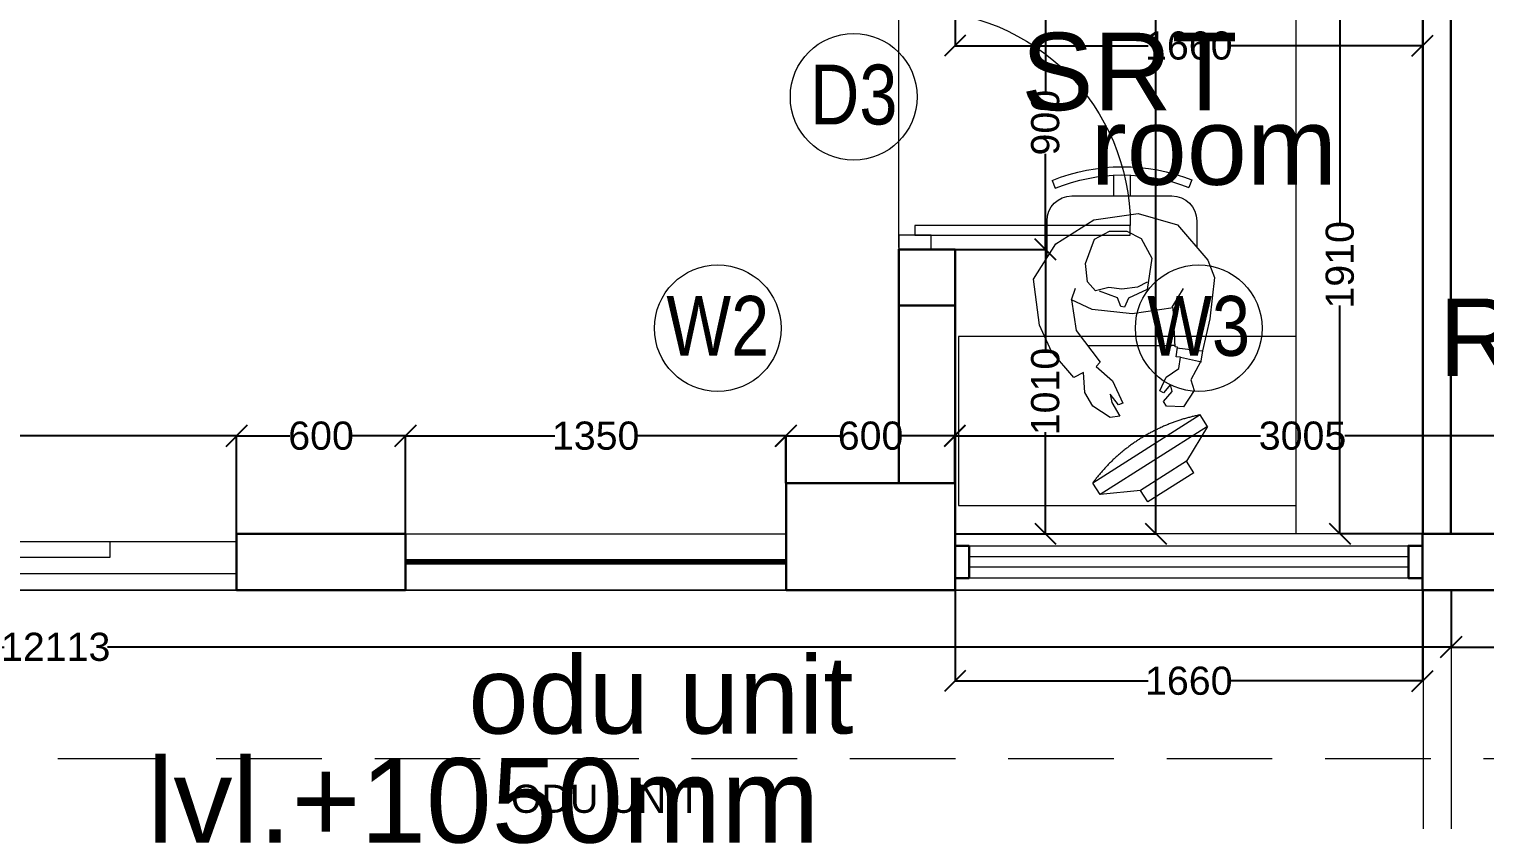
# Model space of a CAD drawing. Header units: inches. Extents: x 148614 to 294443, y 4730 to 138360.
# Drawn here: x 231451 to 236621, y 101367 to 104176 of the extents above; entities that cross this region are included whole.
import ezdxf
from ezdxf.enums import TextEntityAlignment as Align

# ---------------------------------------------------------------- set-up
doc = ezdxf.new("R2010")
doc.units = ezdxf.units.IN
doc.header["$MEASUREMENT"] = 0
doc.linetypes.add('( Hidden )', pattern=[0.375, 0.25, -0.125])
doc.linetypes.add('HIDDEN2', pattern=[0.1875, 0.125, -0.0625])
doc.layers.get('DEFPOINTS').update_dxf_attribs({"color": 40, "lineweight": 15})
for name, color, linetype, lineweight in [('00_after bu', 7, 'Continuous', 13), ('01-PDA MEP', 7, 'Continuous', 15), ('AR-WALL', 43, 'Continuous', 13), ('BUILDING  LINE', 46, 'Continuous', 0), ('Column', 32, 'Continuous', 30), ('DIAMENSION', 122, 'Continuous', 15), ('door window text', 242, 'Continuous', 13), ('DOORS', 44, 'Continuous', 13), ('dotted gen.& dotted windows', 252, 'HIDDEN2', 15), ('glass', 132, 'Continuous', 25), ('MEP INPUTS', 7, 'Continuous', 15), ('mullion', 6, 'Continuous', 30), ('Otla', 251, 'Continuous', 13), ('Ramp', 252, 'Continuous', 13), ('room text', 7, 'Continuous', 13), ('wall cut', 7, 'Continuous', 30), ('wall ele', 7, 'Continuous', 15), ('windows', 34, 'Continuous', 15)]:
    doc.layers.add(name, color=color, linetype=linetype, lineweight=lineweight)
for name, color, linetype in [('DIM 02 DMART', 8, 'Continuous'), ('FUR', 8, 'Continuous'), ('ms grill partition', 6, 'Continuous'), ('RACK', 136, 'Continuous')]:
    doc.layers.add(name, color=color, linetype=linetype)
doc.styles.add('ARIAL', font='arial.ttf')
doc.styles.add('dim center', font='arial.ttf', dxfattribs={"height": 250})
doc.styles.add('opning tag', font='ARIALN.TTF', dxfattribs={"height": 175})
doc.styles.add('room text', font='arial.ttf', dxfattribs={"height": 150})
doc.dimstyles.new('Dmart', dxfattribs={"dimtxt": 100, "dimasz": 75, "dimexe": 0.0625, "dimexo": 0.0625, "dimgap": 0.09, "dimtad": 0, "dimdec": 0, "dimzin": 0, "dimdsep": 46, "dimtxsty": 'ARIAL', "dimblk": 'OBLIQUE', "dimcen": 0.09, "dimclrt": 252, "dimadec": 0, "dimazin": 0, "dimtfac": 1, "dimtdec": 0, "dimtofl": 0, "dimtmove": 1, "dimatfit": 3, "dimldrblk": 'OBLIQUE', "dimfxl": 1, "dimtolj": 1, "dimtzin": 0, "dimarcsym": 0})

# ---------------------------------------------------------------- blocks, each defined once
blk = doc.blocks.new('adsasda')
at = {"layer": '00_after bu', "lineweight": 5}
for p, q in [((2328544.5, -2969436.6), (2328544.5, -2971036.6)), ((2328644.5, -2969436.6), (2328644.5, -2971036.6))]:
    blk.add_line(p, q, dxfattribs=at)
at = {"layer": '00_after bu', "insert": (2323897.4, -2970033.7), "char_height": 300, "width": 4174.614, "attachment_point": 1, "style": 'ARIAL'}
blk.add_mtext(' lvl.+1050mm', dxfattribs=at)
blk = doc.blocks.new('DFGFH')
at = {"layer": 'AR-WALL', "lineweight": 0}
for p, q in [((32753.6939, -3088.3867), (32753.6939, -3087.4867)), ((32753.6939, -3087.4867), (32753.8089, -3087.4867)), ((32753.8089, -3087.4867), (32753.8089, -3088.3867)), ((32753.8089, -3088.3867), (32753.6939, -3088.3867)), ((32753.6939, -3091.0867), (32753.6939, -3090.1867)), ((32753.6939, -3090.1867), (32753.8089, -3090.1867)), ((32753.8089, -3090.1867), (32753.8089, -3091.0867)), ((32753.8089, -3091.0867), (32753.6939, -3091.0867))]:
    blk.add_line(p, q, dxfattribs=at)
at = {"layer": 'AR-WALL', "color": 150, "lineweight": 0}
for p, q in [((32753.6939, -3088.8367), (32753.6939, -3087.9367)), ((32753.6939, -3087.9367), (32753.7514, -3087.9367)), ((32753.7514, -3087.9367), (32753.7514, -3088.8367)), ((32753.7514, -3088.8367), (32753.6939, -3088.8367)), ((32753.7226, -3089.7367), (32753.7226, -3088.8367)), ((32753.6939, -3090.6367), (32753.6939, -3089.7367)), ((32753.6939, -3089.7367), (32753.7514, -3089.7367)), ((32753.7514, -3089.7367), (32753.7514, -3090.6367)), ((32753.7514, -3090.6367), (32753.6939, -3090.6367))]:
    blk.add_line(p, q, dxfattribs=at)
blk = doc.blocks.new('A$C736D5789-flat-2')
h = blk.add_hatch(color=104)
h.set_gradient(color1=(14, 170, 35), rotation=90, one_color=1, tint=1, name='CYLINDER')
h.paths.add_polyline_path([(0.0067, 0.302), (0.3217, 0.302), (-0.2183, 0.6631), (-0.7583, 0.302), (-0.4433, 0.302), (-0.4433, 0.0224), (0.0067, 0.0224)])
at = {"color": 43, "linetype": 'Continuous'}
blk.add_lwpolyline([(0.0067, 0.0224), (0.0067, 0.302), (0.3217, 0.302), (-0.2183, 0.6631), (-0.7583, 0.302), (-0.4433, 0.302), (-0.4433, 0.0224)], dxfattribs=at)
blk = doc.blocks.new('A$C2CE0611A')
at = {"layer": 'Otla', "rotation": 270}
blk.add_blockref('DFGFH', (3091.0867, 32753.6939), dxfattribs=at)
at = {"layer": 'Ramp', "xscale": -1, "rotation": 179.9999957030443}
blk.add_blockref('A$C736D5789-flat-2', (1.9373, -0.2653, 1.9661), dxfattribs=at)
blk = doc.blocks.new('_Oblique')
at = {"color": 0, "linetype": 'ByBlock', "lineweight": -2}
blk.add_line((-0.5, -0.5), (0.5, 0.5), dxfattribs=at)
blk = doc.blocks.new('*D81')
at = {"layer": 'DEFPOINTS', "color": 0}
for p in [(234739.1, 112748.5), (234739.1, 102383.5), (235452, 102383.5)]:
    blk.add_point(p, dxfattribs=at)
at = {"layer": 'DIM 02 DMART', "color": 0, "lineweight": -2}
for p, q in [((234739.1, 112748.5), (235452, 112748.5)), ((235452, 112748.5), (235452, 107749.9)), ((235452, 102383.5), (235452, 107382.1)), ((234739.1, 102383.5), (235452, 102383.5))]:
    blk.add_line(p, q, dxfattribs=at)
at = {"layer": 'DIM 02 DMART', "color": 0, "lineweight": -2, "xscale": 75, "yscale": 75, "zscale": 75}
for p, rotation in [((235452, 112748.5), 90), ((235452, 102383.5), 270)]:
    blk.add_blockref('_Oblique', p, dxfattribs=dict(at, rotation=rotation))
at = {"layer": 'DIM 02 DMART', "color": 252, "insert": (235452, 107566), "char_height": 100, "attachment_point": 5, "rotation": 90, "style": 'ARIAL'}
blk.add_mtext('\\A1;10365', dxfattribs=at)
blk = doc.blocks.new('*D181')
at = {"layer": 'DEFPOINTS', "color": 0}
for p in [(232187.6, 102731.2), (228587.6, 102383.5), (232187.6, 102383.5)]:
    blk.add_point(p, dxfattribs=at)
at = {"layer": 'DIM 02 DMART', "color": 0, "lineweight": -2}
for p, q in [((228587.6, 102383.5), (228587.6, 102731.2)), ((228587.6, 102731.2), (230238.4, 102731.2)), ((232187.6, 102731.2), (230536.8, 102731.2)), ((232187.6, 102383.5), (232187.6, 102731.2))]:
    blk.add_line(p, q, dxfattribs=at)
at = {"layer": 'DIM 02 DMART', "color": 0, "lineweight": -2, "xscale": 75, "yscale": 75, "zscale": 75, "rotation": 180}
blk.add_blockref('_Oblique', (228587.6, 102731.2), dxfattribs=at)
at = {"layer": 'DIM 02 DMART', "color": 0, "lineweight": -2, "xscale": 75, "yscale": 75, "zscale": 75}
blk.add_blockref('_Oblique', (232187.6, 102731.2), dxfattribs=at)
at = {"layer": 'DIM 02 DMART', "color": 252, "insert": (230387.6, 102731.2), "char_height": 100, "attachment_point": 5, "style": 'ARIAL'}
blk.add_mtext('\\A1;3600', dxfattribs=at)
blk = doc.blocks.new('*D182')
at = {"layer": 'DEFPOINTS', "color": 0}
for p in [(232787.6, 102731.2), (232187.6, 102383.5), (232787.6, 102383.5)]:
    blk.add_point(p, dxfattribs=at)
at = {"layer": 'DIM 02 DMART', "color": 0, "lineweight": -2}
for p, q in [((232187.6, 102383.5), (232187.6, 102731.2)), ((232187.6, 102731.2), (232377, 102731.2)), ((232787.6, 102731.2), (232598.3, 102731.2)), ((232787.6, 102383.5), (232787.6, 102731.2))]:
    blk.add_line(p, q, dxfattribs=at)
at = {"layer": 'DIM 02 DMART', "color": 0, "lineweight": -2, "xscale": 75, "yscale": 75, "zscale": 75, "rotation": 180}
blk.add_blockref('_Oblique', (232187.6, 102731.2), dxfattribs=at)
at = {"layer": 'DIM 02 DMART', "color": 0, "lineweight": -2, "xscale": 75, "yscale": 75, "zscale": 75}
blk.add_blockref('_Oblique', (232787.6, 102731.2), dxfattribs=at)
at = {"layer": 'DIM 02 DMART', "color": 252, "insert": (232487.6, 102731.2), "char_height": 100, "attachment_point": 5, "style": 'ARIAL'}
blk.add_mtext('\\A1;600', dxfattribs=at)
blk = doc.blocks.new('*D183')
at = {"layer": 'DEFPOINTS', "color": 0}
for p in [(234138.1, 102731.2), (234138.1, 102563.5), (232787.6, 102383.5)]:
    blk.add_point(p, dxfattribs=at)
at = {"layer": 'DIM 02 DMART', "color": 0, "lineweight": -2}
for p, q in [((232787.6, 102383.5), (232787.6, 102731.2)), ((232787.6, 102731.2), (233318.3, 102731.2)), ((234138.1, 102731.2), (233607.4, 102731.2)), ((234138.1, 102563.5), (234138.1, 102731.2))]:
    blk.add_line(p, q, dxfattribs=at)
at = {"layer": 'DIM 02 DMART', "color": 0, "lineweight": -2, "xscale": 75, "yscale": 75, "zscale": 75, "rotation": 180}
blk.add_blockref('_Oblique', (232787.6, 102731.2), dxfattribs=at)
at = {"layer": 'DIM 02 DMART', "color": 0, "lineweight": -2, "xscale": 75, "yscale": 75, "zscale": 75}
blk.add_blockref('_Oblique', (234138.1, 102731.2), dxfattribs=at)
at = {"layer": 'DIM 02 DMART', "color": 252, "insert": (233462.9, 102731.2), "char_height": 100, "attachment_point": 5, "style": 'ARIAL'}
blk.add_mtext('\\A1;1350', dxfattribs=at)
blk = doc.blocks.new('*D184')
at = {"layer": 'DEFPOINTS', "color": 0}
for p in [(234739.1, 102731.2), (234139.1, 102563.5), (234739.1, 102563.5)]:
    blk.add_point(p, dxfattribs=at)
at = {"layer": 'DIM 02 DMART', "color": 0, "lineweight": -2}
for p, q in [((234139.1, 102563.5), (234139.1, 102731.2)), ((234139.1, 102731.2), (234328.4, 102731.2)), ((234739.1, 102731.2), (234549.7, 102731.2)), ((234739.1, 102563.5), (234739.1, 102731.2))]:
    blk.add_line(p, q, dxfattribs=at)
at = {"layer": 'DIM 02 DMART', "color": 0, "lineweight": -2, "xscale": 75, "yscale": 75, "zscale": 75, "rotation": 180}
blk.add_blockref('_Oblique', (234139.1, 102731.2), dxfattribs=at)
at = {"layer": 'DIM 02 DMART', "color": 0, "lineweight": -2, "xscale": 75, "yscale": 75, "zscale": 75}
blk.add_blockref('_Oblique', (234739.1, 102731.2), dxfattribs=at)
at = {"layer": 'DIM 02 DMART', "color": 252, "insert": (234439.1, 102731.2), "char_height": 100, "attachment_point": 5, "style": 'ARIAL'}
blk.add_mtext('\\A1;600', dxfattribs=at)
blk = doc.blocks.new('*D83')
at = {"layer": 'DEFPOINTS', "color": 0}
for p in [(237743.5, 102731.2), (234738.1, 102563.5), (237743.5, 102383.5)]:
    blk.add_point(p, dxfattribs=at)
at = {"layer": 'DIM 02 DMART', "color": 0, "lineweight": -2}
for p, q in [((234738.1, 102563.5), (234738.1, 102731.2)), ((234738.1, 102731.2), (235823.4, 102731.2)), ((237743.5, 102731.2), (236122.9, 102731.2)), ((237743.5, 102383.5), (237743.5, 102731.2))]:
    blk.add_line(p, q, dxfattribs=at)
at = {"layer": 'DIM 02 DMART', "color": 0, "lineweight": -2, "xscale": 75, "yscale": 75, "zscale": 75, "rotation": 180}
blk.add_blockref('_Oblique', (234738.1, 102731.2), dxfattribs=at)
at = {"layer": 'DIM 02 DMART', "color": 0, "lineweight": -2, "xscale": 75, "yscale": 75, "zscale": 75}
blk.add_blockref('_Oblique', (237743.5, 102731.2), dxfattribs=at)
at = {"layer": 'DIM 02 DMART', "color": 252, "insert": (235973.1, 102731.2), "char_height": 100, "attachment_point": 5, "style": 'ARIAL'}
blk.add_mtext('\\A1;3005', dxfattribs=at)
blk = doc.blocks.new('*D95')
at = {"layer": 'DEFPOINTS', "color": 0}
for p in [(224387.6, 102183.5), (236501.1, 102183.5), (236501.1, 101981.1)]:
    blk.add_point(p, dxfattribs=at)
at = {"layer": 'DIM 02 DMART', "color": 0, "lineweight": -2}
for p, q in [((224387.6, 102183.4), (224387.6, 101981)), ((236501.1, 102183.4), (236501.1, 101981)), ((224387.6, 101981.1), (231361.8, 101981.1)), ((236501.1, 101981.1), (231728.9, 101981.1))]:
    blk.add_line(p, q, dxfattribs=at)
at = {"layer": 'DIM 02 DMART', "color": 0, "lineweight": -2, "xscale": 75, "yscale": 75, "zscale": 75, "rotation": 180}
blk.add_blockref('_Oblique', (224387.6, 101981.1), dxfattribs=at)
at = {"layer": 'DIM 02 DMART', "color": 0, "lineweight": -2, "xscale": 75, "yscale": 75, "zscale": 75}
blk.add_blockref('_Oblique', (236501.1, 101981.1), dxfattribs=at)
at = {"layer": 'DIM 02 DMART', "color": 252, "insert": (231545.3, 101981.1), "char_height": 100, "attachment_point": 5, "style": 'ARIAL'}
blk.add_mtext('\\A1;12113', dxfattribs=at)
blk = doc.blocks.new('opning tag')
at = {"layer": 'door window text', "linetype": 'Continuous'}
blk.add_circle((0, 0), 132.3, dxfattribs=at)
at = {"layer": 'door window text', "style": 'opning tag'}
blk.add_attdef('D1', text='', height=125, dxfattribs=at).set_placement((0, -57.7), align=Align.CENTER)
blk = doc.blocks.new('*U18')
at = {"layer": 'DOORS'}
for points in [[(50, 0), (50, 765), (85, 765), (85, 0)], [(50, 57.5), (50, -57.5), (0, -57.5), (0, 57.5)], [(900, 57.5), (900, -57.5), (850, -57.5), (850, 57.5)]]:
    blk.add_lwpolyline(points, close=True, dxfattribs=at)
blk.add_arc((85, 0), 765, 0, 90, dxfattribs=at)
blk = doc.blocks.new('*D287')
at = {"layer": 'DEFPOINTS', "color": 0}
for p in [(234739.1, 104293.5), (235059.8, 104293.5), (234739.1, 103393.5)]:
    blk.add_point(p, dxfattribs=at)
at = {"layer": 'DIM 02 DMART', "color": 0, "lineweight": -2}
for p, q in [((234739.1, 104293.5), (235059.8, 104293.5)), ((235059.8, 104293.5), (235059.8, 103953.9)), ((235059.8, 103393.5), (235059.8, 103733.1)), ((234739.1, 103393.5), (235059.8, 103393.5))]:
    blk.add_line(p, q, dxfattribs=at)
at = {"layer": 'DIM 02 DMART', "color": 0, "lineweight": -2, "xscale": 75, "yscale": 75, "zscale": 75}
for p, rotation in [((235059.8, 104293.5), 90), ((235059.8, 103393.5), 270)]:
    blk.add_blockref('_Oblique', p, dxfattribs=dict(at, rotation=rotation))
at = {"layer": 'DIM 02 DMART', "color": 252, "insert": (235059.8, 103843.5), "char_height": 100, "attachment_point": 5, "rotation": 90, "style": 'ARIAL'}
blk.add_mtext('\\A1;900', dxfattribs=at)
blk = doc.blocks.new('*D137')
at = {"layer": 'DEFPOINTS', "color": 0}
for p in [(234739.1, 103393.5), (235059.8, 103393.5), (234739.1, 102383.5)]:
    blk.add_point(p, dxfattribs=at)
at = {"layer": 'DIM 02 DMART', "color": 0, "lineweight": -2}
for p, q in [((234739.1, 103393.5), (235059.8, 103393.5)), ((235059.8, 103393.5), (235059.8, 103033)), ((235059.8, 102383.5), (235059.8, 102743.9)), ((234739.1, 102383.5), (235059.8, 102383.5))]:
    blk.add_line(p, q, dxfattribs=at)
at = {"layer": 'DIM 02 DMART', "color": 0, "lineweight": -2, "xscale": 75, "yscale": 75, "zscale": 75}
for p, rotation in [((235059.8, 103393.5), 90), ((235059.8, 102383.5), 270)]:
    blk.add_blockref('_Oblique', p, dxfattribs=dict(at, rotation=rotation))
at = {"layer": 'DIM 02 DMART', "color": 252, "insert": (235059.8, 102888.5), "char_height": 100, "attachment_point": 5, "rotation": 90, "style": 'ARIAL'}
blk.add_mtext('\\A1;1010', dxfattribs=at)
blk = doc.blocks.new('*D288')
at = {"layer": 'DEFPOINTS', "color": 0}
for p in [(236399.1, 104293.5), (236105.8, 102383.5), (236399.1, 102383.5)]:
    blk.add_point(p, dxfattribs=at)
at = {"layer": 'DIM 02 DMART', "color": 0, "lineweight": -2}
for p, q in [((236399, 104293.5), (236105.7, 104293.5)), ((236105.8, 104293.5), (236105.8, 103483)), ((236105.8, 102383.5), (236105.8, 103193.9)), ((236399, 102383.5), (236105.7, 102383.5))]:
    blk.add_line(p, q, dxfattribs=at)
at = {"layer": 'DIM 02 DMART', "color": 0, "lineweight": -2, "xscale": 75, "yscale": 75, "zscale": 75}
for p, rotation in [((236105.8, 104293.5), 90), ((236105.8, 102383.5), 270)]:
    blk.add_blockref('_Oblique', p, dxfattribs=dict(at, rotation=rotation))
at = {"layer": 'DIM 02 DMART', "color": 252, "insert": (236105.8, 103338.5), "char_height": 100, "attachment_point": 5, "rotation": 90, "style": 'ARIAL'}
blk.add_mtext('\\A1;1910', dxfattribs=at)
blk = doc.blocks.new('*D289')
at = {"layer": 'DEFPOINTS', "color": 0}
for p in [(234739.1, 104293.5), (236399.1, 104293.5), (234739.1, 104116.9)]:
    blk.add_point(p, dxfattribs=at)
at = {"layer": 'DIM 02 DMART', "color": 0, "lineweight": -2}
for p, q in [((234739.1, 104293.4), (234739.1, 104116.8)), ((236399.1, 104293.4), (236399.1, 104116.8)), ((234739.1, 104116.9), (235424.5, 104116.9)), ((236399.1, 104116.9), (235713.6, 104116.9))]:
    blk.add_line(p, q, dxfattribs=at)
at = {"layer": 'DIM 02 DMART', "color": 0, "lineweight": -2, "xscale": 75, "yscale": 75, "zscale": 75, "rotation": 180}
blk.add_blockref('_Oblique', (234739.1, 104116.9), dxfattribs=at)
at = {"layer": 'DIM 02 DMART', "color": 0, "lineweight": -2, "xscale": 75, "yscale": 75, "zscale": 75}
blk.add_blockref('_Oblique', (236399.1, 104116.9), dxfattribs=at)
at = {"layer": 'DIM 02 DMART', "color": 252, "insert": (235569.1, 104116.9), "char_height": 100, "attachment_point": 5, "style": 'ARIAL'}
blk.add_mtext('\\A1;1660', dxfattribs=at)
blk = doc.blocks.new('*U25')
at = {"layer": 'wall ele'}
for points in [[(2388.5, 100), (728.5, 100)], [(728.5, -100), (2388.5, -100)]]:
    blk.add_lwpolyline(points, dxfattribs=at)
at = {"layer": 'windows', "lineweight": 30}
for points in [[(728.5, -57.5), (778.5, -57.5), (778.5, 57.5), (728.5, 57.5)], [(2338.5, -57.5), (2388.5, -57.5), (2388.5, 57.5), (2338.5, 57.5)]]:
    blk.add_lwpolyline(points, close=True, dxfattribs=at)
at = {"layer": 'windows'}
for points in [[(778.5, 57.5), (2338.5, 57.5), (2338.5, -57.5), (778.5, -57.5)], [(778.5, -17.5), (2338.5, -17.5), (2338.5, 17.5), (778.5, 17.5)]]:
    blk.add_lwpolyline(points, close=True, dxfattribs=at)
blk = doc.blocks.new('*D138')
at = {"layer": 'DEFPOINTS', "color": 0}
for p in [(236501.1, 102183.5), (239109.7, 102183.5, -1000), (239109.7, 101981.1)]:
    blk.add_point(p, dxfattribs=at)
at = {"layer": 'DIM 02 DMART', "color": 0, "lineweight": -2}
for p, q in [((236501.1, 102183.4), (236501.1, 101981)), ((239109.7, 102183.4), (239109.7, 101981)), ((236501.1, 101981.1), (237655, 101981.1)), ((239109.7, 101981.1), (237955.8, 101981.1))]:
    blk.add_line(p, q, dxfattribs=at)
at = {"layer": 'DIM 02 DMART', "color": 0, "lineweight": -2, "xscale": 75, "yscale": 75, "zscale": 75, "rotation": 180}
blk.add_blockref('_Oblique', (236501.1, 101981.1), dxfattribs=at)
at = {"layer": 'DIM 02 DMART', "color": 0, "lineweight": -2, "xscale": 75, "yscale": 75, "zscale": 75}
blk.add_blockref('_Oblique', (239109.7, 101981.1), dxfattribs=at)
at = {"layer": 'DIM 02 DMART', "color": 252, "insert": (237805.4, 101981.1), "char_height": 100, "attachment_point": 5, "style": 'ARIAL'}
blk.add_mtext('\\A1;2609', dxfattribs=at)
blk = doc.blocks.new('*D291')
at = {"layer": 'DEFPOINTS', "color": 0}
for p in [(234739.1, 102183.5), (236399.1, 102183.5), (236399.1, 101860.7)]:
    blk.add_point(p, dxfattribs=at)
at = {"layer": 'DIM 02 DMART', "color": 0, "lineweight": -2}
for p, q in [((234739.1, 102183.4), (234739.1, 101860.6)), ((236399.1, 102183.4), (236399.1, 101860.6)), ((234739.1, 101860.7), (235424.5, 101860.7)), ((236399.1, 101860.7), (235713.6, 101860.7))]:
    blk.add_line(p, q, dxfattribs=at)
at = {"layer": 'DIM 02 DMART', "color": 0, "lineweight": -2, "xscale": 75, "yscale": 75, "zscale": 75, "rotation": 180}
blk.add_blockref('_Oblique', (234739.1, 101860.7), dxfattribs=at)
at = {"layer": 'DIM 02 DMART', "color": 0, "lineweight": -2, "xscale": 75, "yscale": 75, "zscale": 75}
blk.add_blockref('_Oblique', (236399.1, 101860.7), dxfattribs=at)
at = {"layer": 'DIM 02 DMART', "color": 252, "insert": (235569.1, 101860.7), "char_height": 100, "attachment_point": 5, "style": 'ARIAL'}
blk.add_mtext('\\A1;1660', dxfattribs=at)
blk = doc.blocks.new('scf')
at = {"layer": 'FUR', "color": 120, "lineweight": 0}
for p, q in [((248384.6, 259616.5, -114.3), (248410.5, 259657.4, -114.3)), ((248410.5, 259657.4, -114.3), (248791.9, 259415.6, -114.3)), ((248384.6, 259616.5, -114.3), (248459, 259493, -114.3)), ((248384.6, 259616.5, -114.3), (248766, 259374.7, -114.3)), ((248433.1, 259452.1, -114.3), (248459, 259493, -114.3)), ((248459, 259493, -114.3), (248622.5, 259389.3, -114.3)), ((248433.1, 259452.1, -114.3), (248596.6, 259348.5, -114.3)), ((248596.6, 259348.5, -114.3), (248622.5, 259389.3, -114.3)), ((248622.5, 259389.3, -114.3), (248766, 259374.7, -114.3)), ((248766, 259374.7, -114.3), (248791.9, 259415.6, -114.3))]:
    blk.add_line(p, q, dxfattribs=at)
blk.add_polyline3d([(248410.5, 259657.4, -114.3), (248413.9, 259656.7, -114.3), (248417.4, 259656.1, -114.3), (248420.9, 259655.4, -114.3), (248424.3, 259654.6, -114.3), (248427.8, 259653.9, -114.3), (248431.2, 259653.1, -114.3), (248434.7, 259652.3, -114.3), (248438.2, 259651.5, -114.3), (248441.6, 259650.7, -114.3), (248445.1, 259649.8, -114.3), (248448.5, 259648.9, -114.3), (248452, 259648, -114.3), (248455.4, 259647.1, -114.3), (248458.9, 259646.1, -114.3), (248462.3, 259645.2, -114.3), (248465.7, 259644.2, -114.3), (248469.2, 259643.2, -114.3), (248472.6, 259642.1, -114.3), (248476, 259641.1, -114.3), (248479.5, 259640, -114.3), (248482.9, 259638.9, -114.3), (248486.3, 259637.8, -114.3), (248489.7, 259636.6, -114.3), (248493.1, 259635.5, -114.3), (248496.5, 259634.3, -114.3), (248499.9, 259633.1, -114.3), (248503.3, 259631.9, -114.3), (248506.7, 259630.6, -114.3), (248510.1, 259629.4, -114.3), (248513.5, 259628.1, -114.3), (248516.9, 259626.8, -114.3), (248520.2, 259625.4, -114.3), (248523.6, 259624.1, -114.3), (248526.9, 259622.7, -114.3), (248530.3, 259621.3, -114.3), (248533.6, 259619.9, -114.3), (248537, 259618.5, -114.3), (248540.3, 259617, -114.3), (248543.6, 259615.5, -114.3), (248546.9, 259614.1, -114.3), (248550.3, 259612.5, -114.3), (248553.6, 259611, -114.3), (248556.8, 259609.5, -114.3), (248560.1, 259607.9, -114.3), (248563.4, 259606.3, -114.3), (248566.7, 259604.7, -114.3), (248569.9, 259603.1, -114.3), (248573.2, 259601.4, -114.3), (248576.4, 259599.7, -114.3), (248579.7, 259598, -114.3), (248582.9, 259596.3, -114.3), (248586.1, 259594.6, -114.3), (248589.3, 259592.9, -114.3), (248592.5, 259591.1, -114.3), (248595.7, 259589.3, -114.3), (248598.9, 259587.5, -114.3), (248602.1, 259585.7, -114.3), (248605.2, 259583.9, -114.3), (248608.4, 259582, -114.3), (248611.5, 259580.1, -114.3), (248614.6, 259578.2, -114.3), (248617.8, 259576.3, -114.3), (248620.9, 259574.4, -114.3), (248624, 259572.4, -114.3), (248627, 259570.5, -114.3), (248630.1, 259568.5, -114.3), (248633.2, 259566.5, -114.3), (248636.2, 259564.5, -114.3), (248639.3, 259562.4, -114.3), (248642.3, 259560.4, -114.3), (248645.3, 259558.3, -114.3), (248648.3, 259556.2, -114.3), (248651.3, 259554.1, -114.3), (248654.2, 259552, -114.3), (248657.2, 259549.8, -114.3), (248660.2, 259547.7, -114.3), (248663.1, 259545.5, -114.3), (248666, 259543.3, -114.3), (248668.9, 259541.1, -114.3), (248671.8, 259538.9, -114.3), (248674.7, 259536.6, -114.3), (248677.6, 259534.4, -114.3), (248680.4, 259532.1, -114.3), (248683.3, 259529.8, -114.3), (248686.1, 259527.5, -114.3), (248688.9, 259525.2, -114.3), (248691.7, 259522.9, -114.3), (248694.5, 259520.5, -114.3), (248697.2, 259518.2, -114.3), (248700, 259515.8, -114.3), (248702.7, 259513.4, -114.3), (248705.4, 259511, -114.3), (248708.1, 259508.6, -114.3), (248710.8, 259506.1, -114.3), (248713.5, 259503.7, -114.3), (248716.1, 259501.2, -114.3), (248718.8, 259498.7, -114.3), (248721.4, 259496.3, -114.3), (248724, 259493.7, -114.3), (248726.6, 259491.2, -114.3), (248729.2, 259488.7, -114.3), (248731.7, 259486.1, -114.3), (248734.3, 259483.6, -114.3), (248736.8, 259481, -114.3), (248739.3, 259478.4, -114.3), (248741.8, 259475.8, -114.3), (248744.3, 259473.2, -114.3), (248746.7, 259470.6, -114.3), (248749.1, 259467.9, -114.3), (248751.6, 259465.3, -114.3), (248754, 259462.6, -114.3), (248756.3, 259459.9, -114.3), (248758.7, 259457.3, -114.3), (248761.1, 259454.6, -114.3), (248763.4, 259451.8, -114.3), (248765.7, 259449.1, -114.3), (248768, 259446.4, -114.3), (248770.2, 259443.6, -114.3), (248772.5, 259440.9, -114.3), (248774.7, 259438.1, -114.3), (248776.9, 259435.3, -114.3), (248779.1, 259432.6, -114.3), (248781.3, 259429.8, -114.3), (248783.5, 259426.9, -114.3), (248785.6, 259424.1, -114.3), (248787.7, 259421.3, -114.3), (248789.8, 259418.5, -114.3), (248791.9, 259415.6, -114.3)], dxfattribs=at)
blk = doc.blocks.new('A$C440C1D34')
at = {"color": 58}
blk.add_lwpolyline([(0, 0), (1200, 0), (1200, 600), (0, 600)], close=True, dxfattribs=at)
at = {"layer": 'RACK', "color": 3, "lineweight": 0}
for p, q in [((626.6, 282.4), (660.3, 287.7)), ((654.4, 233.8), (626.6, 282.4)), ((660.3, 287.7), (722.3, 247.2)), ((363, 191.1), (399.8, 249.7)), ((399.8, 249.7), (460.3, 246.8)), ((471.2, 230.2), (441.1, 194.6)), ((460.3, 246.8), (471.2, 230.2)), ((615.5, 236.9), (630.9, 242.8)), ((652.9, 157), (615.5, 236.9)), ((630.9, 242.8), (661.2, 204.1)), ((661.2, 204.1), (654.4, 233.8)), ((722.3, 247.2), (750.9, 198.5)), ((374.1, 153), (363, 191.1)), ((441.1, 194.6), (446.8, 169.6)), ((446.8, 169.6), (471.1, 199.1)), ((484.6, 192.6), (462.1, 144.5)), ((471.1, 199.1), (484.6, 192.6)), ((710, 105.6), (652.9, 157)), ((750.9, 198.5), (755.1, 127.9)), ((338.9, 87.6), (374.1, 153)), ((416.8, 112.6), (411.5, 73.2)), ((462.1, 144.5), (416.8, 112.6)), ((696.7, 90.6), (710, 105.6)), ((755.1, 127.9), (789.4, 145.2)), ((789.4, 145.2), (868.8, 52.8)), ((333, 50.5), (338.9, 87.6)), ((411.5, 73.2), (336.1, 89.4)), ((411.5, 73.2), (426.2, 71.8)), ((426.2, 71.8), (422.1, 37.4)), ((782, -21.3), (696.7, 90.6)), ((868.8, 52.8), (912.2, -41.2)), ((306.4, -63.1), (333, 50.5)), ((423.8, 40.2), (335.3, 51)), ((422.1, 37.4), (429.4, 36.7)), ((429.4, 36.7), (437.3, -102.4)), ((441.9, 32.1), (741.4, 32.1)), ((797.9, -131.2), (782, -21.3)), ((912.2, -41.2), (933, -204.2)), ((289.8, -210.2), (306.4, -63.1)), ((437.3, -102.4), (583, -81.1)), ((583, -81.1), (725.1, -96.4)), ((725.1, -96.4), (797.9, -131.2)), ((440.1, -104.2), (400.7, -170.9)), ((529.7, -167), (595.7, -136.5)), ((595.7, -136.5), (610.2, -104.9)), ((610.2, -104.9), (623, -106.6)), ((623, -106.6), (635, -138.2)), ((635, -138.2), (699, -161.3)), ((797.9, -131.2), (783.7, -172.7)), ((513.4, -278.8), (529.7, -167)), ((530, -193.8), (564.1, -175.8)), ((564.1, -175.8), (619.6, -168.1)), ((619.6, -168.1), (665.7, -174.1)), ((665.7, -174.1), (712.6, -162.2)), ((712.6, -162.2), (741.7, -194.6)), ((741.7, -194.6), (748.8, -260.1)), ((933, -204.2), (854.2, -329.8)), ((313.5, -271.7), (289.8, -210.2)), ((421.1, -397.6), (313.5, -271.7)), ((550.7, -348.6), (513.4, -278.8)), ((748.8, -260.1), (716.1, -346.3)), ((885.1, -280.6), (885.1, -411.1)), ((353.3, -411.1), (353.3, -318.3)), ((602, -374.2), (550.7, -348.6)), ((716.1, -346.3), (662.6, -374.2)), ((854.2, -329.8), (719.2, -415.4)), ((561.6, -437.1), (421.1, -397.6)), ((662.6, -374.2), (602, -374.2)), ((719.2, -415.4), (561.6, -437.1)), ((796.5, -499.7), (441.9, -499.7)), ((589.4, -574.1), (589.4, -499.7)), ((648.5, -574.1), (648.5, -499.7)), ((370.7, -557), (381.8, -529.7)), ((866.8, -554.6), (855.6, -527.2))]:
    blk.add_line(p, q, dxfattribs=at)
at = {"layer": 'RACK', "color": 3, "lineweight": 0, "extrusion": (0, 0, -1)}
for centre, major_axis, start_param, end_param in [((441.9, -56.6), (-0.1, 88.6), -0.137601, 0.000894), ((441.9, -411.1), (0, 88.6), 3.141536, 4.712332), ((796.5, -411.1), (0, 88.6), 1.570738, 3.141534), ((615.7, 63.7), (0, 667.3), 2.75589, 3.517576), ((615.7, 63.7), (0, 637.8), 2.755887, 3.517122)]:
    blk.add_ellipse(centre, major_axis=major_axis, ratio=1, start_param=start_param, end_param=end_param, dxfattribs=at)
at = {"xscale": -1, "rotation": 180}
blk.add_blockref('scf', (-248069.1, 259935.6, 0), dxfattribs=at)
blk = doc.blocks.new('gr flr')
at = {"layer": 'DIAMENSION', "color": 6, "lineweight": 5, "ltscale": 1000}
for p, q in [((2336559, -3251440.8), (2336559, -3253448.8)), ((2336459, -3251540.8), (2336459, -3253448.8))]:
    blk.add_line(p, q, dxfattribs=at)
at = {"layer": 'ms grill partition', "lineweight": 5}
blk.add_line((2336008.7, -3253448.8), (2336008.7, -3251540.8), dxfattribs=at)
at = {"lineweight": 5, "rotation": 180}
blk.add_blockref('A$C440C1D34', (2336008.7, -3252748.8), dxfattribs=at)
at = {"layer": 'room text', "lineweight": 5, "insert": (2335032.3, -3251948.4, 137.6), "char_height": 275, "width": 19110.875, "attachment_point": 7, "style": 'room text'}
blk.add_mtext('SRT', dxfattribs=at)

msp = doc.modelspace()

# ---------------------------------------------------------------- linework, layer by layer
at = {"layer": 'BUILDING  LINE'}
msp.add_lwpolyline([(202337.6, 128833.5), (235237.6, 128833.5), (239109.7, 102183.4), (202337.6, 102183.4)], close=True, dxfattribs=at)
at = {"layer": 'Column', "ltscale": 20}
msp.add_lwpolyline([(234739.1, 102563.5), (234139.1, 102563.5), (234139.1, 102183.5), (234739.1, 102183.5)], close=True, dxfattribs=at)
at = {"layer": 'dotted gen.& dotted windows', "linetype": '( Hidden )', "ltscale": 1500}
msp.add_lwpolyline([(201737.6, 129433.5), (235756.8, 129433.5), (239803.2, 101583.5), (201737.6, 101583.5)], close=True, dxfattribs=at)
at = {"layer": 'glass', "const_width": 20}
msp.add_lwpolyline([(232787.6, 102283.5), (234139.1, 102283.5)], dxfattribs=at)
at = {"layer": 'mullion'}
for p, q in [((232187.6, 102383.5), (232787.6, 102383.5)), ((236399.1, 102383.5), (237743.5, 102383.5)), ((232187.6, 102183.5), (232787.6, 102183.5)), ((236399.1, 102183.5), (238594.3, 102183.5))]:
    msp.add_line(p, q, dxfattribs=at)
msp.add_lwpolyline([(234739.1, 103393.5), (234539.1, 103393.5), (234539.1, 103193.5), (234739.1, 103193.5)], close=True, dxfattribs=at)
for points in [[(232187.6, 102383.5), (232187.6, 102183.5)], [(232787.6, 102383.5), (232787.6, 102183.5)], [(236399.1, 102383.5), (236399.1, 102183.5)]]:
    msp.add_lwpolyline(points, dxfattribs=at)
at = {"layer": 'wall cut'}
for p, q in [((234539.1, 102563.5), (234539.1, 103393.5)), ((234539.1, 103393.5), (234739.1, 103393.5)), ((234739.1, 102563.5), (234739.1, 103393.5))]:
    msp.add_line(p, q, dxfattribs=at)
at = {"layer": 'wall ele'}
for p, q in [((236499.1, 102383.5), (236499.1, 104393.5)), ((236399.1, 102383.5), (236399.1, 104293.5)), ((232787.6, 102383.5), (234139.1, 102383.5)), ((228587.6, 102183.5), (232187.6, 102183.5)), ((232787.6, 102183.5), (234247.6, 102183.5))]:
    msp.add_line(p, q, dxfattribs=at)
msp.add_lwpolyline([(234539.1, 103399.7), (234539.1, 104293.5)], dxfattribs=at)

# ---------------------------------------------------------------- block references
at = {"xscale": 1000, "yscale": 1000, "zscale": 1000}
msp.add_blockref('A$C2CE0611A', (228587.6, 102356), dxfattribs=at)
at = {"layer": '01-PDA MEP'}
msp.add_blockref('gr flr', (-2100057.9, 3355832.3), dxfattribs=at)
at = {"layer": 'DIM 02 DMART'}
msp.add_blockref('adsasda', (-2092143.4, 3071620.1), dxfattribs=at)
at = {"layer": 'door window text', "xscale": 1.699999999953434, "yscale": 1.700000000186265, "zscale": 1.7}
for p, values in [((234379.1, 103935.2), {'D1': 'D3'}), ((233896.6, 103113.5), {'D1': 'W2'}), ((235604.3, 103113.5), {'D1': 'W3'})]:
    msp.add_blockref('opning tag', p, dxfattribs=at).add_auto_attribs(values)
at = {"layer": 'DOORS', "xscale": -1, "rotation": 270}
msp.add_blockref('*U18', (234596.6, 103393.5), dxfattribs=at)
at = {"layer": 'windows', "rotation": 180}
msp.add_blockref('*U25', (237127.6, 102283.5), dxfattribs=at)

# ---------------------------------------------------------------- texts
at = {"layer": 'MEP INPUTS', "color": 3, "lineweight": 0, "ltscale": 1000, "insert": (233162.2, 101492.1), "char_height": 100, "attachment_point": 1, "style": 'dim center'}
msp.add_mtext_dynamic_manual_height_columns('ODU UNIT', width=5828.315, gutter_width=1250, heights=[0], dxfattribs=at)
at = {"layer": 'MEP INPUTS', "color": 3, "lineweight": 5, "ltscale": 1000, "insert": (233162.2, 101492.1), "char_height": 100, "attachment_point": 1, "style": 'dim center'}
msp.add_mtext_dynamic_manual_height_columns('ODU UNIT', width=5828.315, gutter_width=1250, heights=[0], dxfattribs=at)
at = {"layer": 'room text', "char_height": 275, "width": 19110.875, "attachment_point": 7, "style": 'room text'}
for s, insert in [('room', (235220.6, 103618.9)), ('odu unit', (233010.9, 101669.7))]:
    msp.add_mtext(s, dxfattribs=dict(at, insert=insert))
at = {"layer": 'room text', "color": 6, "insert": (236456.6, 102940), "char_height": 275, "width": 19110.875, "attachment_point": 7, "style": 'room text'}
msp.add_mtext('R-d2', dxfattribs=at)

# ---------------------------------------------------------------- dimensions: what is measured, and where the dimension line sits
at = {"layer": 'DIM 02 DMART'}
for base, p1, p2, picture, middle in [((235452, 102383.5), (234739.1, 112748.5), (234739.1, 102383.5), '*D81', (235452, 107566)), ((235059.8, 104293.5), (234739.1, 103393.5), (234739.1, 104293.5), '*D287', (235059.8, 103843.5)), ((236105.8, 102383.5), (236399.1, 104293.5), (236399.1, 102383.5), '*D288', (236105.8, 103338.5)), ((235059.8, 103393.5), (234739.1, 102383.5), (234739.1, 103393.5), '*D137', (235059.8, 102888.5))]:
    dim = msp.add_linear_dim(base=base, p1=p1, p2=p2, angle=90, dimstyle='Dmart', dxfattribs=at)
    dim.commit()
    dim.dimension.update_dxf_attribs({"geometry": picture, "text_midpoint": middle})
for base, p1, p2, picture, middle in [((234739.1, 104116.9), (236399.1, 104293.5), (234739.1, 104293.5), '*D289', (235569.1, 104116.9)), ((232187.6, 102731.2), (228587.6, 102383.5), (232187.6, 102383.5), '*D181', (230387.6, 102731.2)), ((232787.6, 102731.2), (232187.6, 102383.5), (232787.6, 102383.5), '*D182', (232487.6, 102731.2)), ((234138.0737, 102731.1761), (232787.6465, 102383.4789), (234138.0737, 102563.4789), '*D183', (233462.8601, 102731.1761)), ((234739.1, 102731.2), (234139.1, 102563.5), (234739.1, 102563.5), '*D184', (234439.1, 102731.2)), ((236399.1, 101860.7), (234739.1, 102183.5), (236399.1, 102183.5), '*D291', (235569.1, 101860.7)), ((239109.7, 101981.1), (236501.1, 102183.5), (239109.7, 102183.5, -1000), '*D138', (237805.4, 101981.1))]:
    dim = msp.add_linear_dim(base=base, p1=p1, p2=p2, dimstyle='Dmart', dxfattribs=at)
    dim.commit()
    dim.dimension.update_dxf_attribs({"geometry": picture, "text_midpoint": middle})
for base, p1, p2, picture, middle in [((237743.5, 102731.2), (234738.1, 102563.5), (237743.5, 102383.5), '*D83', (235973.1, 102731.2)), ((236501.0915, 101981.0917), (224387.6465, 102183.4789), (236501.0915, 102183.4789), '*D95', (231545.3209, 101981.0917))]:
    dim = msp.add_linear_dim(base=base, p1=p1, p2=p2, dimstyle='Dmart', dxfattribs=at)
    dim.commit()
    dim.dimension.update_dxf_attribs({"geometry": picture, "text_midpoint": middle, "dimtype": 160})

doc.saveas('drawing.dxf')
